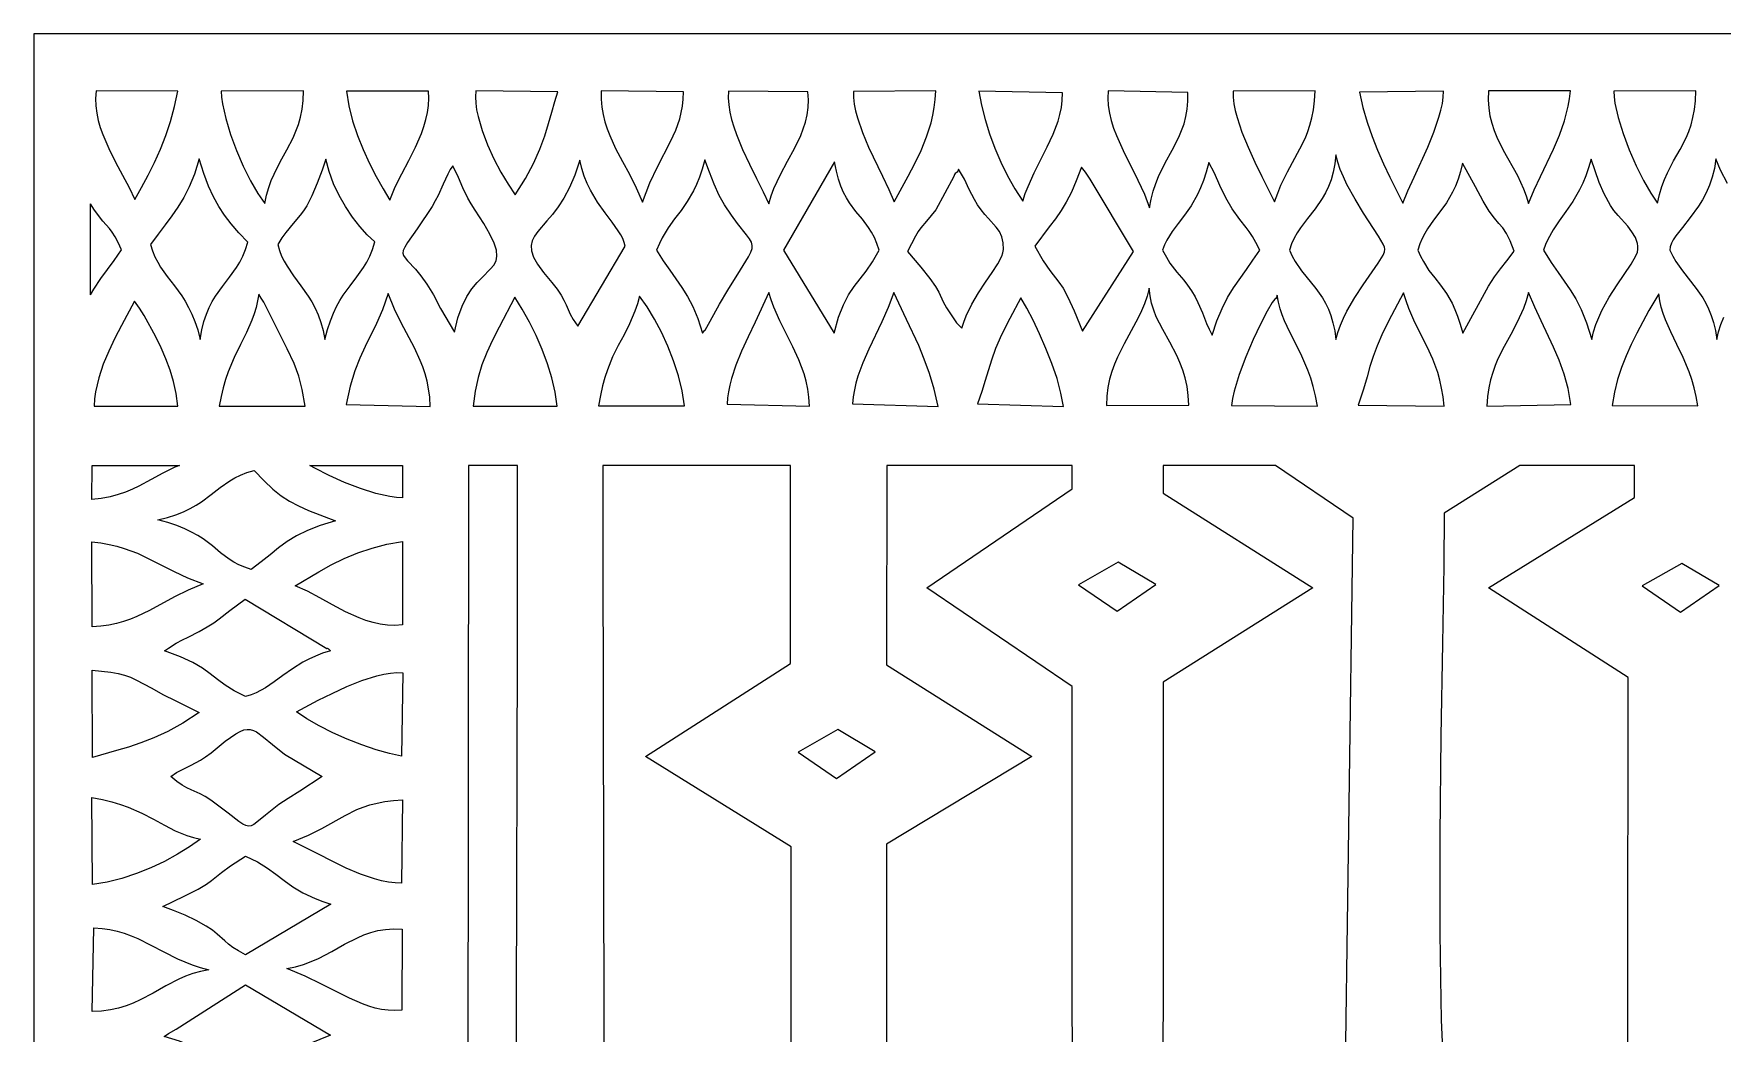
# Model space of a CAD drawing. Header units: millimetres. Extents: x 19522 to 20482, y 3580 to 5050.
# Drawn here: x 19522 to 20115, y 4700 to 5050 of the extents above; entities that cross this region are included whole.
import ezdxf

# ---------------------------------------------------------------- set-up
doc = ezdxf.new("R2010")
doc.units = ezdxf.units.MM
doc.header["$MEASUREMENT"] = 0
doc.layers.add('Default', color=7, linetype='Continuous')
doc.layers.add('Layer_1', color=1, linetype='Continuous')

msp = doc.modelspace()

# ---------------------------------------------------------------- linework, layer by layer
at = {"layer": 'Default'}
for p, q in [((19541.64, 4958.83), (19541.64, 4990.74)), ((19691.62, 4898.93), (19674.39, 4898.93)), ((19787.48, 4898.93), (19721.53, 4898.93)), ((19886.44, 4898.93), (19821.3, 4898.93)), ((19957.83, 4898.93), (19918.37, 4898.93)), ((20083.92, 4898.93), (20043.67, 4898.93))]:
    msp.add_line(p, q, dxfattribs=at)
for points in [[(19521.72, 3580.47), (20481.72, 3580.47), (20481.72, 5050.47), (19521.72, 5050.47)], [(19542.2, 4898.93), (19572.87, 4898.93), (19571.28, 4898.3), (19567.07, 4896.24), (19562.94, 4893.94), (19558.64, 4891.65), (19556.35, 4890.57), (19553.91, 4889.56), (19551.31, 4888.67), (19548.5, 4887.91), (19545.45, 4887.31), (19542.14, 4886.9)], [(19618.66, 4898.93), (19651.21, 4898.93), (19651.2, 4887.5), (19649.11, 4887.63), (19646.82, 4887.95), (19641.81, 4889.08), (19636.42, 4890.78), (19630.89, 4892.9), (19625.47, 4895.32), (19620.41, 4897.9)]]:
    msp.add_lwpolyline(points, close=True, dxfattribs=at)
at = {"layer": 'Layer_1'}
for points in [[(19543.63, 5030.4), (19543.43, 5027.78), (19543.51, 5025.19), (19543.83, 5022.61), (19544.36, 5020.06), (19545.07, 5017.54), (19545.95, 5015.05), (19548.05, 5010.17), (19550.45, 5005.44), (19552.92, 5000.87), (19555.23, 4996.5), (19557.18, 4992.33), (19559.6, 4996.51), (19561.93, 5000.83), (19564.13, 5005.28), (19566.18, 5009.9), (19568.05, 5014.7), (19569.72, 5019.69), (19571.17, 5024.9), (19572.36, 5030.34)], [(19587.58, 5030.37), (19587.7, 5028.22), (19588.01, 5025.87), (19589.12, 5020.71), (19590.79, 5015.15), (19592.89, 5009.47), (19595.28, 5003.93), (19597.84, 4998.8), (19600.42, 4994.37), (19602.92, 4990.9), (19603.49, 4993.78), (19604.23, 4996.44), (19605.11, 4998.91), (19606.11, 5001.23), (19608.31, 5005.55), (19610.63, 5009.7), (19612.82, 5013.97), (19613.81, 5016.23), (19614.68, 5018.64), (19615.4, 5021.22), (19615.96, 5024.02), (19616.32, 5027.06), (19616.45, 5030.38)], [(19648.93, 5030.37), (19644.94, 5030.37), (19631.54, 5030.37), (19632.38, 5025.15), (19633.71, 5019.94), (19635.42, 5014.8), (19637.44, 5009.79), (19639.67, 5004.95), (19642.03, 5000.35), (19644.42, 4996.03), (19646.75, 4992.06), (19648.67, 4996.68), (19650.95, 5001.31), (19653.39, 5005.98), (19655.76, 5010.7), (19657.86, 5015.48), (19658.73, 5017.9), (19659.46, 5020.34), (19660.01, 5022.81), (19660.36, 5025.3), (19660.48, 5027.82), (19660.34, 5030.37)], [(19676.93, 5030.42), (19676.83, 5028.31), (19676.95, 5026.1), (19677.26, 5023.78), (19677.74, 5021.4), (19679.16, 5016.47), (19681.07, 5011.48), (19683.34, 5006.58), (19685.81, 5001.91), (19688.36, 4997.65), (19690.83, 4993.93), (19694.44, 4999.63), (19697.28, 5004.97), (19699.49, 5009.96), (19701.2, 5014.61), (19702.55, 5018.93), (19703.68, 5022.94), (19704.73, 5026.64), (19705.82, 5030.05)], [(19720.94, 5030.43), (19721, 5027.52), (19721.26, 5024.75), (19721.71, 5022.11), (19722.33, 5019.57), (19723.1, 5017.13), (19723.99, 5014.75), (19726.08, 5010.17), (19728.43, 5005.67), (19730.89, 5001.13), (19733.28, 4996.42), (19735.45, 4991.4), (19738.14, 4998.16), (19740.74, 5003.75), (19745.34, 5012.67), (19747.18, 5016.62), (19748.6, 5020.65), (19749.13, 5022.78), (19749.52, 5025.04), (19749.76, 5027.48), (19749.85, 5030.13)], [(19765.71, 5030.31), (19765.63, 5027.95), (19765.81, 5025.51), (19766.21, 5022.99), (19766.8, 5020.42), (19767.57, 5017.8), (19768.48, 5015.16), (19770.64, 5009.86), (19773.07, 5004.64), (19775.56, 4999.64), (19777.91, 4994.98), (19779.9, 4990.79), (19780.72, 4993.54), (19781.68, 4996.16), (19783.93, 5001.08), (19786.41, 5005.72), (19788.87, 5010.23), (19791.07, 5014.76), (19791.99, 5017.09), (19792.75, 5019.48), (19793.33, 5021.96), (19793.68, 5024.54), (19793.79, 5027.25), (19793.61, 5030.1)], [(19809.63, 5030.22), (19809.64, 5028.05), (19809.9, 5025.77), (19810.36, 5023.39), (19811.01, 5020.94), (19812.75, 5015.85), (19814.93, 5010.65), (19819.77, 5000.46), (19822.03, 4995.74), (19823.91, 4991.45), (19828.77, 5000.52), (19831.14, 5004.97), (19833.34, 5009.51), (19835.27, 5014.23), (19836.84, 5019.22), (19837.46, 5021.85), (19837.95, 5024.59), (19838.31, 5027.44), (19838.51, 5030.42)], [(19853.63, 5030.31), (19854.62, 5025.37), (19855.88, 5020.35), (19857.42, 5015.31), (19859.23, 5010.31), (19861.3, 5005.4), (19863.64, 5000.62), (19866.24, 4996.03), (19869.11, 4991.69), (19869.95, 4994.33), (19870.9, 4996.86), (19873.03, 5001.68), (19877.62, 5010.72), (19879.72, 5015.18), (19881.44, 5019.75), (19882.11, 5022.12), (19882.61, 5024.56), (19882.94, 5027.09), (19883.05, 5029.73)], [(19899.04, 5030.43), (19898.91, 5027.86), (19899.07, 5025.27), (19899.49, 5022.65), (19900.12, 5020.02), (19900.95, 5017.38), (19901.93, 5014.73), (19904.26, 5009.44), (19909.43, 4999.07), (19911.77, 4994.1), (19913.61, 4989.33), (19914.13, 4992.37), (19914.85, 4995.2), (19915.74, 4997.87), (19916.77, 5000.4), (19919.09, 5005.15), (19921.54, 5009.66), (19923.84, 5014.17), (19924.84, 5016.48), (19925.7, 5018.88), (19926.38, 5021.38), (19926.85, 5024.02), (19927.08, 5026.83), (19927.02, 5029.82)], [(19942.96, 5030.37), (19942.98, 5028.21), (19943.23, 5025.92), (19943.69, 5023.53), (19944.32, 5021.05), (19946.03, 5015.9), (19948.17, 5010.64), (19950.57, 5005.41), (19953.05, 5000.36), (19957.48, 4991.42), (19958.58, 4994.49), (19959.7, 4997.26), (19961.98, 5002.05), (19966.39, 5010.02), (19968.31, 5013.97), (19969.16, 5016.12), (19969.92, 5018.43), (19970.57, 5020.97), (19971.12, 5023.79), (19971.53, 5026.92), (19971.8, 5030.42)], [(19987.26, 5029.95), (19988.47, 5024.62), (19989.98, 5019.46), (19991.73, 5014.46), (19993.68, 5009.59), (19995.78, 5004.83), (19997.99, 5000.17), (20002.5, 4991.01), (20004.31, 4995.32), (20006.5, 5000.14), (20011.28, 5010.65), (20013.46, 5015.98), (20015.23, 5021.15), (20015.91, 5023.61), (20016.41, 5025.97), (20016.7, 5028.2), (20016.77, 5030.27)], [(20032.61, 5030.4), (20032.52, 5027.31), (20032.7, 5024.39), (20033.12, 5021.64), (20033.76, 5019.03), (20034.58, 5016.54), (20035.54, 5014.15), (20037.8, 5009.57), (20042.75, 5000.65), (20044.94, 4995.98), (20045.86, 4993.51), (20046.61, 4990.92), (20048.69, 4995.65), (20050.94, 5000.37), (20055.47, 5009.93), (20057.53, 5014.83), (20059.28, 5019.86), (20060.63, 5025.03), (20061.11, 5027.68), (20061.44, 5030.39)], [(20076.62, 5030.34), (20076.73, 5028.32), (20077.03, 5026.07), (20078.18, 5021.02), (20079.9, 5015.49), (20082.06, 5009.76), (20084.5, 5004.15), (20087.07, 4998.96), (20089.62, 4994.47), (20092, 4990.99), (20092.68, 4994.04), (20093.5, 4996.79), (20094.43, 4999.31), (20095.45, 5001.62), (20097.64, 5005.84), (20099.89, 5009.82), (20101.99, 5013.9), (20102.93, 5016.1), (20103.75, 5018.46), (20104.43, 5021.02), (20104.96, 5023.85), (20105.29, 5026.96), (20105.42, 5030.43)], [(19579.8, 5006.52), (19578.12, 5001.19), (19576.32, 4996.74), (19574.39, 4992.95), (19572.34, 4989.61), (19570.16, 4986.5), (19567.84, 4983.43), (19565.38, 4980.16), (19562.76, 4976.5), (19563.46, 4974.22), (19564.3, 4972.15), (19565.24, 4970.26), (19566.29, 4968.5), (19568.61, 4965.22), (19571.12, 4962), (19573.67, 4958.5), (19574.91, 4956.55), (19576.12, 4954.41), (19577.26, 4952.04), (19578.33, 4949.4), (19579.3, 4946.46), (19580.17, 4943.16), (19580.75, 4946.48), (19581.49, 4949.42), (19582.36, 4952.03), (19583.34, 4954.36), (19584.41, 4956.45), (19585.56, 4958.36), (19588, 4961.78), (19590.51, 4965.01), (19592.94, 4968.42), (19594.08, 4970.31), (19595.14, 4972.38), (19596.1, 4974.68), (19596.95, 4977.26), (19593.79, 4980.62), (19591.08, 4983.72), (19588.72, 4986.74), (19586.66, 4989.84), (19584.81, 4993.19), (19583.1, 4996.98), (19581.45, 5001.36)], [(19624.24, 5006.43), (19622.97, 5002.54), (19621.26, 4997.96), (19619.38, 4993.53), (19617.61, 4990.1), (19616.45, 4988.34), (19615.25, 4986.78), (19612.79, 4983.9), (19610.19, 4980.72), (19608.84, 4978.79), (19607.45, 4976.5), (19608, 4974.39), (19608.74, 4972.43), (19609.63, 4970.58), (19610.66, 4968.82), (19612.99, 4965.43), (19615.55, 4962.02), (19618.12, 4958.33), (19619.36, 4956.31), (19620.53, 4954.12), (19621.6, 4951.75), (19622.55, 4949.15), (19623.36, 4946.3), (19624, 4943.17), (19624.9, 4946.64), (19625.88, 4949.69), (19626.93, 4952.36), (19628.04, 4954.72), (19629.19, 4956.81), (19630.38, 4958.69), (19632.81, 4962.02), (19635.24, 4965.14), (19637.57, 4968.45), (19638.67, 4970.31), (19639.7, 4972.39), (19640.66, 4974.72), (19641.54, 4977.37), (19638.86, 4979.84), (19636.19, 4982.77), (19633.61, 4986.11), (19631.18, 4989.77), (19628.96, 4993.7), (19627.02, 4997.83), (19625.42, 5002.1)], [(19713.47, 5006.04), (19711.77, 5000.88), (19709.89, 4996.5), (19707.89, 4992.78), (19705.86, 4989.65), (19703.86, 4987), (19701.96, 4984.74), (19698.72, 4981.03), (19697.53, 4979.39), (19696.72, 4977.77), (19696.35, 4976.08), (19696.5, 4974.21), (19697.23, 4972.08), (19698.61, 4969.6), (19700.71, 4966.66), (19703.61, 4963.19), (19705.58, 4960.77), (19706.96, 4958.74), (19707.92, 4956.97), (19708.65, 4955.34), (19710.11, 4952.03), (19711.21, 4950.1), (19712.78, 4947.83), (19729.37, 4975.86), (19729.09, 4977.19), (19728.59, 4978.53), (19727.88, 4979.9), (19727, 4981.31), (19724.84, 4984.29), (19722.34, 4987.58), (19719.72, 4991.29), (19717.22, 4995.54), (19716.08, 4997.89), (19715.06, 5000.42), (19714.18, 5003.13)], [(19757.45, 5006.17), (19756.5, 5002.96), (19755.5, 5000.12), (19754.48, 4997.6), (19753.42, 4995.37), (19751.25, 4991.58), (19749.03, 4988.39), (19746.79, 4985.44), (19744.58, 4982.38), (19742.44, 4978.84), (19741.42, 4976.79), (19740.42, 4974.48), (19742.8, 4970.69), (19745.08, 4967.41), (19749.34, 4961.42), (19751.31, 4958.26), (19753.17, 4954.68), (19754.92, 4950.44), (19756.55, 4945.32), (19757.41, 4946.36), (19757.52, 4946.37), (19759.23, 4949.55), (19762.55, 4955.53), (19765.44, 4960.45), (19769.94, 4967.64), (19772.77, 4972.16), (19773.59, 4973.74), (19774.02, 4975.03), (19774.06, 4976.16), (19773.73, 4977.26), (19773.04, 4978.45), (19771.98, 4979.88), (19768.83, 4983.9), (19766.75, 4986.76), (19764.34, 4990.36), (19762.47, 4993.72), (19760.69, 4997.63), (19759.02, 5001.86)], [(19802.94, 5005.5), (19785, 4974.48), (19802.83, 4945.37), (19804.39, 4950.99), (19806.07, 4955.34), (19807.89, 4958.79), (19809.83, 4961.68), (19814.05, 4967.14), (19816.32, 4970.4), (19818.68, 4974.48), (19817.86, 4976.85), (19816.96, 4978.93), (19815.97, 4980.77), (19814.93, 4982.42), (19812.72, 4985.35), (19810.44, 4988.12), (19808.21, 4991.12), (19807.15, 4992.84), (19806.14, 4994.76), (19805.2, 4996.93), (19804.35, 4999.42), (19803.59, 5002.25)], [(19934.39, 5005.22), (19933.5, 5001.93), (19932.54, 4999), (19931.52, 4996.39), (19930.44, 4994.06), (19928.2, 4990.1), (19925.9, 4986.81), (19923.66, 4983.91), (19921.55, 4981.08), (19919.69, 4978.04), (19918.88, 4976.34), (19918.17, 4974.48), (19919.49, 4971.99), (19920.74, 4969.97), (19923.14, 4966.8), (19925.59, 4963.91), (19926.89, 4962.24), (19928.28, 4960.23), (19929.55, 4958.13), (19930.56, 4956.15), (19932.12, 4952.44), (19933.58, 4948.74), (19934.47, 4946.78), (19935.58, 4944.69), (19937.21, 4949.68), (19939.03, 4954.02), (19941, 4957.84), (19943.1, 4961.3), (19947.58, 4967.72), (19949.91, 4970.99), (19952.27, 4974.48), (19950.95, 4977.18), (19949.75, 4979.31), (19948.62, 4981.02), (19947.52, 4982.49), (19945.25, 4985.29), (19942.57, 4988.99), (19940.35, 4992.9), (19938.3, 4997.22), (19936.34, 5001.48)], [(19979.01, 5007.96), (19978.64, 5004.75), (19978.06, 5001.85), (19977.31, 4999.23), (19976.4, 4996.84), (19975.35, 4994.66), (19974.21, 4992.66), (19971.71, 4989.02), (19969.1, 4985.66), (19966.59, 4982.3), (19965.43, 4980.53), (19964.38, 4978.66), (19963.46, 4976.66), (19962.7, 4974.48), (19963.65, 4972.43), (19964.69, 4970.55), (19967, 4967.19), (19971.96, 4961.05), (19974.3, 4957.7), (19975.38, 4955.83), (19976.37, 4953.78), (19977.25, 4951.52), (19978, 4949.01), (19978.61, 4946.22), (19979.05, 4943.11), (19979.71, 4945.61), (19980.6, 4948.12), (19981.68, 4950.62), (19982.92, 4953.08), (19985.69, 4957.86), (19988.64, 4962.35), (19993.88, 4969.92), (19995.57, 4972.76), (19996.05, 4973.89), (19996.25, 4974.81), (19996.12, 4975.55), (19995.67, 4976.59), (19994.02, 4979.43), (19988.74, 4987.53), (19985.74, 4992.4), (19982.91, 4997.56), (19981.65, 5000.19), (19980.56, 5002.81), (19979.66, 5005.41)], [(20041.6, 4974.09), (20040.26, 4977.81), (20038.98, 4980.4), (20037.68, 4982.28), (20036.28, 4983.91), (20034.7, 4985.73), (20032.87, 4988.18), (20030.69, 4991.71), (20028.11, 4996.76), (20023.53, 5005.06), (20022.78, 5002.06), (20021.93, 4999.39), (20021, 4997), (20019.99, 4994.85), (20017.83, 4991.15), (20015.57, 4987.98), (20013.32, 4985.03), (20011.2, 4982), (20010.23, 4980.37), (20009.34, 4978.6), (20008.54, 4976.66), (20007.85, 4974.51), (20008.78, 4972.38), (20009.74, 4970.52), (20011.72, 4967.4), (20013.75, 4964.74), (20015.8, 4962.18), (20017.84, 4959.33), (20019.84, 4955.83), (20020.8, 4953.71), (20021.75, 4951.28), (20022.67, 4948.5), (20023.55, 4945.32), (20032.57, 4961.84), (20034.77, 4965.16), (20036.88, 4967.91), (20039.09, 4970.69)], [(20068.96, 4943.12), (20069.54, 4945.76), (20070.34, 4948.34), (20071.33, 4950.85), (20072.47, 4953.31), (20075.05, 4957.98), (20077.8, 4962.29), (20082.76, 4969.61), (20084.4, 4972.5), (20084.89, 4973.73), (20085.12, 4974.81), (20085.12, 4975.85), (20084.95, 4976.88), (20084.2, 4978.92), (20083, 4980.91), (20081.51, 4982.87), (20078.2, 4986.64), (20076.68, 4988.46), (20075.43, 4990.23), (20073.24, 4994.26), (20071.49, 4998.28), (20070.03, 5002.33), (20068.71, 5006.46), (20067.79, 5003.36), (20066.78, 5000.54), (20065.7, 4997.99), (20064.57, 4995.66), (20062.21, 4991.56), (20059.8, 4988.02), (20057.46, 4984.78), (20055.31, 4981.61), (20053.44, 4978.26), (20052.66, 4976.45), (20051.99, 4974.51), (20054.62, 4970.17), (20057.03, 4966.62), (20061.33, 4960.54), (20063.3, 4957.35), (20065.2, 4953.61), (20067.07, 4948.98)], [(19668.88, 5004.16), (19668, 5002.8), (19667.16, 5001.22), (19665.53, 4997.62), (19663.76, 4993.72), (19662.75, 4991.77), (19661.64, 4989.88), (19656.34, 4981.96), (19653.01, 4977.17), (19652.02, 4975.6), (19651.45, 4974.42), (19651.29, 4973.48), (19651.52, 4972.65), (19652.1, 4971.8), (19653.03, 4970.8), (19655.83, 4967.78), (19657.65, 4965.51), (19659.74, 4962.55), (19662.06, 4958.76), (19664.6, 4954.02), (19669.44, 4945.75), (19670.68, 4950.74), (19672.17, 4954.86), (19673.84, 4958.21), (19675.62, 4960.93), (19677.41, 4963.13), (19679.15, 4964.94), (19682.17, 4967.88), (19683.3, 4969.25), (19684.06, 4970.72), (19684.38, 4972.41), (19684.19, 4974.45), (19683.4, 4976.95), (19681.95, 4980.05), (19679.75, 4983.85), (19676.73, 4988.49), (19675.3, 4990.73), (19674.17, 4992.75), (19672.44, 4996.43), (19670.9, 5000.06)], [(19846.47, 5002.99), (19846.2, 5002.26), (19846.02, 5001.92), (19845.68, 5001.69), (19845.32, 5001.44), (19845.12, 5001.06), (19844.9, 5000.38), (19838.48, 4988.66), (19835.25, 4984.73), (19833.23, 4982.33), (19832.34, 4981.07), (19831.36, 4979.43), (19828.61, 4974.01), (19833.31, 4968.54), (19836.46, 4964.59), (19838.42, 4961.77), (19839.6, 4959.71), (19841.13, 4956.32), (19842.24, 4954.24), (19844.11, 4951.38), (19845.84, 4948.92), (19847.7, 4947.08), (19848.35, 4949.26), (19849.17, 4951.41), (19851.2, 4955.57), (19853.54, 4959.52), (19855.99, 4963.22), (19858.32, 4966.63), (19860.3, 4969.71), (19861.7, 4972.4), (19862.11, 4973.59), (19862.3, 4974.67), (19862.22, 4977.1), (19861.71, 4979.19), (19860.86, 4981), (19859.74, 4982.62), (19857.07, 4985.56), (19855.69, 4987.03), (19854.4, 4988.61), (19853.15, 4990.44), (19852.07, 4992.25), (19850.26, 4995.81), (19848.54, 4999.37)], [(19889.63, 5003.61), (19887.86, 4998.8), (19886.12, 4994.8), (19884.34, 4991.4), (19882.49, 4988.39), (19880.51, 4985.54), (19878.35, 4982.65), (19873.27, 4975.88), (19876.27, 4970.71), (19878.51, 4967.35), (19881.72, 4963.24), (19883.19, 4961.11), (19884.9, 4957.99), (19887.1, 4953.2), (19890.02, 4946.03), (19907.99, 4973.98), (19892.75, 4999.47), (19891.1, 5001.91)], [(19600.72, 4959.09), (19600.35, 4956.65), (19599.81, 4954.32), (19599.13, 4952.08), (19598.33, 4949.9), (19596.44, 4945.62), (19594.32, 4941.31), (19592.13, 4936.75), (19590.05, 4931.76), (19589.1, 4929.05), (19588.24, 4926.16), (19587.5, 4923.06), (19586.88, 4919.73), (19617.02, 4919.72), (19616, 4925.54), (19614.84, 4930.23), (19613.22, 4934.69), (19610.76, 4939.85), (19602.47, 4956.19), (19601.61, 4957.63)], [(19646.16, 4959.31), (19644.16, 4953.58), (19642.13, 4948.78), (19638.14, 4940.63), (19636.24, 4936.57), (19634.47, 4932.07), (19632.85, 4926.77), (19631.42, 4920.32), (19660.99, 4919.64), (19660.77, 4922.82), (19660.38, 4925.76), (19659.83, 4928.51), (19659.15, 4931.07), (19658.35, 4933.5), (19657.45, 4935.8), (19655.38, 4940.2), (19650.71, 4948.96), (19648.36, 4953.82)], [(19690.63, 4957.98), (19685.18, 4947.43), (19682.86, 4942.86), (19680.84, 4938.53), (19679.13, 4934.23), (19677.75, 4929.8), (19676.73, 4925.03), (19676.09, 4919.74), (19705.56, 4919.71), (19704.83, 4924.62), (19703.68, 4929.61), (19702.14, 4934.63), (19700.29, 4939.62), (19698.16, 4944.51), (19695.8, 4949.24), (19693.28, 4953.75)], [(19734.51, 4958.39), (19733.71, 4955.6), (19732.85, 4953.08), (19731, 4948.68), (19729.02, 4944.79), (19727, 4941.04), (19725.02, 4937.05), (19723.16, 4932.43), (19722.3, 4929.77), (19721.49, 4926.81), (19720.76, 4923.5), (19720.1, 4919.8), (19750.23, 4919.88), (19749.4, 4925.11), (19748.11, 4930.38), (19746.45, 4935.62), (19744.46, 4940.73), (19742.21, 4945.64), (19739.76, 4950.28), (19737.17, 4954.55)], [(19779.91, 4959.66), (19775.03, 4949.17), (19772.59, 4944.03), (19770.31, 4939.01), (19768.32, 4934.11), (19766.73, 4929.37), (19766.13, 4927.06), (19765.68, 4924.8), (19765.38, 4922.59), (19765.27, 4920.43), (19794.18, 4919.75), (19793.96, 4922.82), (19793.54, 4925.72), (19792.96, 4928.47), (19792.23, 4931.07), (19791.39, 4933.57), (19790.44, 4935.97), (19788.31, 4940.58), (19783.76, 4949.66), (19781.66, 4954.46), (19780.73, 4957)], [(19823.72, 4959.57), (19821.73, 4954.35), (19819.51, 4949.34), (19814.95, 4939.7), (19812.89, 4934.96), (19811.16, 4930.22), (19810.47, 4927.82), (19809.91, 4925.41), (19809.5, 4922.96), (19809.26, 4920.48), (19839.34, 4919.63), (19837.93, 4925.67), (19836.3, 4931.15), (19834.48, 4936.21), (19832.51, 4940.98), (19828.23, 4950.11)], [(19868.43, 4957.72), (19864.48, 4950.53), (19861.58, 4944.72), (19859.51, 4939.96), (19858.02, 4935.92), (19855.84, 4928.71), (19854.67, 4924.9), (19853.14, 4920.51), (19883.32, 4919.57), (19882.48, 4924.3), (19881.1, 4929.4), (19879.3, 4934.7), (19877.21, 4940), (19874.95, 4945.14), (19872.65, 4949.92), (19870.44, 4954.17)], [(19913.48, 4961.19), (19912.69, 4958.36), (19911.76, 4955.7), (19910.71, 4953.18), (19909.57, 4950.76), (19907.11, 4946.14), (19904.61, 4941.61), (19902.27, 4936.95), (19901.23, 4934.49), (19900.32, 4931.92), (19899.55, 4929.2), (19898.97, 4926.31), (19898.58, 4923.22), (19898.43, 4919.89), (19927.34, 4920.01), (19927.19, 4923.45), (19926.77, 4926.64), (19926.11, 4929.61), (19925.27, 4932.39), (19924.26, 4935), (19923.14, 4937.48), (19920.68, 4942.15), (19918.19, 4946.62), (19915.96, 4951.13), (19915.04, 4953.48), (19914.29, 4955.91), (19913.76, 4958.47)], [(19958.45, 4958.67), (19958.15, 4957.92), (19957.96, 4957.56), (19957.58, 4957.32), (19956.64, 4956.1), (19954.87, 4953.04), (19952.56, 4948.55), (19949.97, 4943.07), (19947.39, 4937.04), (19945.08, 4930.88), (19943.34, 4925.03), (19942.76, 4922.35), (19942.42, 4919.91), (19972.53, 4919.71), (19971.86, 4923.3), (19971.07, 4926.57), (19970.18, 4929.58), (19969.22, 4932.33), (19967.12, 4937.26), (19964.94, 4941.61), (19962.82, 4945.66), (19960.94, 4949.68), (19960.12, 4951.76), (19959.43, 4953.93), (19958.86, 4956.22)], [(20017, 4919.69), (20016.65, 4923.03), (20016.16, 4926.08), (20015.55, 4928.89), (20014.82, 4931.49), (20013.09, 4936.22), (20011.1, 4940.54), (20006.77, 4949.13), (20004.67, 4953.97), (20003.69, 4956.66), (20002.77, 4959.56), (19998.54, 4951.58), (19995.54, 4945.53), (19993.49, 4940.88), (19992.07, 4937.11), (19990.99, 4933.66), (19989.96, 4930.02), (19988.69, 4925.65), (19986.86, 4920.01)], [(20061.59, 4920.28), (20060.6, 4925.86), (20059.2, 4930.99), (20057.47, 4935.81), (20055.5, 4940.45), (20051.12, 4949.64), (20048.86, 4954.45), (20046.68, 4959.57), (20045.83, 4956.68), (20044.87, 4954.02), (20042.73, 4949.22), (20040.42, 4944.86), (20038.1, 4940.66), (20035.94, 4936.33), (20034.97, 4934.03), (20034.1, 4931.59), (20033.36, 4928.97), (20032.76, 4926.13), (20032.32, 4923.05), (20032.07, 4919.69)], [(20088.96, 4953.32), (20084.73, 4945.37), (20082.76, 4941.41), (20080.94, 4937.4), (20079.32, 4933.29), (20077.94, 4929.03), (20076.83, 4924.58), (20076.06, 4919.89), (20106.17, 4919.8), (20105.59, 4923.08), (20104.87, 4926.16), (20104.02, 4929.04), (20103.08, 4931.76), (20100.99, 4936.78), (20098.79, 4941.39), (20096.64, 4945.76), (20094.74, 4950.05), (20093.94, 4952.22), (20093.27, 4954.44), (20092.76, 4956.73), (20092.41, 4959.1)], [(19557.14, 4956.55), (19552.54, 4948.01), (19550.23, 4943.59), (19548.05, 4939.07), (19546.13, 4934.42), (19544.56, 4929.66), (19543.94, 4927.23), (19543.46, 4924.77), (19543.11, 4922.27), (19542.93, 4919.73), (19572.31, 4919.72), (19571.7, 4924.11), (19570.78, 4928.33), (19569.57, 4932.4), (19568.12, 4936.37), (19566.45, 4940.24), (19564.6, 4944.06), (19560.48, 4951.6), (19558.89, 4954.13)], [(19599.07, 4897.13), (19602.59, 4893.45), (19605.69, 4890.55), (19608.59, 4888.24), (19611.51, 4886.35), (19614.66, 4884.7), (19618.26, 4883.11), (19627.67, 4879.44), (19622.27, 4877.86), (19617.8, 4876.11), (19614.03, 4874.21), (19610.74, 4872.14), (19607.73, 4869.92), (19604.76, 4867.54), (19601.63, 4865.03), (19598.12, 4862.37), (19595.82, 4863.14), (19593.79, 4864.02), (19591.98, 4864.98), (19590.33, 4866.02), (19587.35, 4868.26), (19584.44, 4870.66), (19581.18, 4873.11), (19579.29, 4874.32), (19577.16, 4875.51), (19574.75, 4876.66), (19571.99, 4877.77), (19568.84, 4878.82), (19565.25, 4879.8), (19568.64, 4880.64), (19571.64, 4881.59), (19574.29, 4882.63), (19576.65, 4883.75), (19578.76, 4884.94), (19580.67, 4886.16), (19584.06, 4888.68), (19587.22, 4891.17), (19590.53, 4893.5), (19592.35, 4894.56), (19594.35, 4895.53), (19596.57, 4896.39)], [(19542.11, 4872.11), (19545.28, 4871.71), (19548.21, 4871.18), (19550.93, 4870.54), (19553.46, 4869.79), (19558.11, 4868.05), (19562.41, 4866.04), (19570.99, 4861.63), (19575.77, 4859.42), (19581.22, 4857.34), (19575.92, 4855.12), (19571.14, 4852.73), (19562.36, 4847.96), (19557.95, 4845.85), (19555.65, 4844.92), (19553.25, 4844.1), (19550.73, 4843.41), (19548.07, 4842.86), (19545.23, 4842.46), (19542.19, 4842.24)], [(19651.23, 4842.93), (19648.56, 4842.75), (19645.95, 4842.83), (19643.39, 4843.17), (19640.87, 4843.72), (19638.4, 4844.46), (19635.98, 4845.36), (19631.25, 4847.52), (19626.66, 4849.96), (19622.18, 4852.46), (19617.81, 4854.77), (19613.51, 4856.67), (19621.79, 4861.57), (19626.19, 4863.95), (19630.78, 4866.18), (19635.57, 4868.18), (19640.56, 4869.9), (19645.76, 4871.24), (19651.19, 4872.14), (19651.2, 4862.62), (19651.2, 4850.48)], [(19888.67, 4856.97), (19902.19, 4847.77), (19915.78, 4857.09), (19902.6, 4864.89)], [(20086.53, 4856.57), (20100.05, 4847.36), (20113.64, 4856.69), (20100.47, 4864.49)], [(19624.61, 4834.62), (19624.85, 4834.71), (19625.19, 4834.48), (19625.91, 4833.81), (19623.16, 4832.93), (19620.65, 4831.96), (19618.36, 4830.92), (19616.26, 4829.82), (19612.54, 4827.51), (19609.25, 4825.16), (19606.19, 4822.88), (19603.13, 4820.8), (19599.84, 4819.04), (19598.05, 4818.31), (19596.13, 4817.71), (19592.07, 4819.77), (19588.89, 4821.78), (19586.23, 4823.76), (19583.71, 4825.71), (19580.97, 4827.68), (19577.62, 4829.67), (19573.31, 4831.7), (19567.66, 4833.81), (19569.03, 4834.72), (19571.78, 4836.45), (19573.92, 4837.63), (19575.97, 4838.6), (19579.76, 4840.59), (19582.65, 4842.24), (19584.92, 4843.69), (19586.82, 4845.04), (19590.56, 4847.96), (19595.96, 4851.97)], [(19579.85, 4812.19), (19574.08, 4808.46), (19568.79, 4805.52), (19563.9, 4803.24), (19559.31, 4801.46), (19554.95, 4800.03), (19550.73, 4798.81), (19542.35, 4796.37), (19542.25, 4826.96), (19548.8, 4826.26), (19551.33, 4825.82), (19553.56, 4825.26), (19555.67, 4824.52), (19557.83, 4823.56), (19562.92, 4820.76), (19567.26, 4818.37), (19571.41, 4816.31)], [(19650.92, 4796.8), (19646.68, 4797.72), (19641.95, 4799.07), (19636.92, 4800.79), (19631.78, 4802.81), (19626.73, 4805.05), (19621.94, 4807.45), (19617.63, 4809.93), (19613.96, 4812.43), (19621.65, 4816.48), (19626.49, 4818.87), (19631.67, 4821.23), (19636.97, 4823.34), (19642.16, 4825), (19644.64, 4825.59), (19647, 4825.99), (19649.23, 4826.17), (19651.28, 4826.11)], [(19615.13, 4784.47), (19611.11, 4782), (19607.84, 4779.79), (19603.09, 4776.15), (19600.1, 4773.66), (19599.02, 4772.87), (19598.08, 4772.39), (19597.19, 4772.25), (19596.24, 4772.44), (19595.15, 4772.99), (19593.8, 4773.89), (19589.96, 4776.83), (19583.94, 4781.34), (19581.95, 4782.65), (19580.19, 4783.6), (19577.05, 4785), (19575.49, 4785.73), (19573.83, 4786.66), (19571.99, 4787.95), (19569.89, 4789.73), (19571.89, 4791.03), (19573.71, 4792.05), (19577.03, 4793.67), (19580.3, 4795.4), (19582.06, 4796.55), (19583.98, 4798.02), (19588.97, 4802.04), (19592.67, 4804.66), (19594.16, 4805.49), (19595.47, 4806.01), (19596.66, 4806.23), (19597.77, 4806.18), (19598.86, 4805.87), (19599.96, 4805.31), (19602.43, 4803.51), (19605.58, 4800.89), (19609.79, 4797.57), (19623.05, 4789.73)], [(19790.16, 4798.22), (19803.69, 4789.01), (19817.27, 4798.34), (19804.1, 4806.14)], [(19580.24, 4767.63), (19576.43, 4764.97), (19572.2, 4762.36), (19567.63, 4759.88), (19562.79, 4757.6), (19557.77, 4755.58), (19552.63, 4753.89), (19547.46, 4752.61), (19542.34, 4751.8), (19542.16, 4782.33), (19545.84, 4781.59), (19549.17, 4780.76), (19552.17, 4779.85), (19554.89, 4778.89), (19559.65, 4776.82), (19563.78, 4774.67), (19567.58, 4772.57), (19571.38, 4770.62), (19575.5, 4768.93), (19577.77, 4768.23)], [(19650.92, 4752.21), (19648.63, 4752.29), (19646.27, 4752.58), (19643.86, 4753.06), (19641.41, 4753.71), (19636.43, 4755.42), (19631.42, 4757.54), (19626.48, 4759.91), (19621.68, 4762.36), (19612.87, 4766.82), (19618.21, 4769.08), (19622.84, 4771.44), (19631.05, 4776.04), (19635.2, 4778.04), (19637.42, 4778.92), (19639.77, 4779.69), (19642.29, 4780.35), (19645.03, 4780.87), (19648.01, 4781.25), (19651.26, 4781.46)], [(19596.13, 4727.11), (19593.6, 4728.41), (19591.65, 4729.62), (19590.12, 4730.78), (19588.81, 4731.93), (19586.15, 4734.34), (19584.45, 4735.68), (19582.26, 4737.15), (19578.75, 4739.13), (19574.84, 4740.99), (19570.84, 4742.66), (19567.03, 4744.08), (19574.58, 4747.69), (19579.42, 4750.15), (19582.35, 4751.84), (19584.15, 4753.12), (19587.6, 4755.98), (19590.83, 4758.31), (19596.13, 4761.73), (19600.34, 4759.67), (19603.79, 4757.53), (19606.78, 4755.35), (19609.64, 4753.16), (19612.69, 4750.99), (19616.23, 4748.86), (19620.6, 4746.82), (19623.19, 4745.83), (19626.11, 4744.87)], [(19583.15, 4721.79), (19580.27, 4721.26), (19577.57, 4720.53), (19575.03, 4719.62), (19572.62, 4718.57), (19568.05, 4716.19), (19563.62, 4713.65), (19559.07, 4711.21), (19556.68, 4710.11), (19554.16, 4709.14), (19551.49, 4708.33), (19548.63, 4707.71), (19545.56, 4707.31), (19542.24, 4707.18), (19542.85, 4736.49), (19545.72, 4736.33), (19548.44, 4735.95), (19551.03, 4735.38), (19553.51, 4734.63), (19555.91, 4733.75), (19558.24, 4732.74), (19562.81, 4730.48), (19567.4, 4728.06), (19572.2, 4725.66), (19577.39, 4723.51), (19580.19, 4722.58)], [(19650.95, 4707.62), (19648.52, 4707.5), (19646.17, 4707.59), (19643.88, 4707.89), (19641.63, 4708.37), (19639.4, 4709.02), (19637.17, 4709.82), (19632.64, 4711.8), (19622.73, 4716.79), (19617.04, 4719.52), (19610.65, 4722.21), (19613.68, 4722.86), (19616.51, 4723.7), (19619.17, 4724.69), (19621.69, 4725.81), (19626.4, 4728.25), (19630.89, 4730.77), (19635.37, 4733.08), (19637.69, 4734.07), (19640.09, 4734.91), (19642.61, 4735.56), (19645.27, 4735.99), (19648.11, 4736.17), (19651.15, 4736.05)], [(19625.93, 4698.84), (19618.39, 4695.84), (19615.57, 4694.54), (19613.28, 4693.33), (19611.42, 4692.22), (19609.92, 4691.19), (19607.65, 4689.29), (19605.8, 4687.53), (19603.71, 4685.8), (19602.37, 4684.9), (19600.71, 4683.96), (19598.66, 4682.97), (19596.13, 4681.92), (19592.24, 4684.42), (19589.05, 4686.79), (19583.53, 4691.15), (19580.6, 4693.14), (19577.16, 4695), (19572.91, 4696.74), (19567.54, 4698.35), (19569.01, 4699.46), (19571.7, 4701.01), (19596.13, 4716.51)]]:
    msp.add_lwpolyline(points, close=True, dxfattribs=at)
for points in [[(20116.5, 4997.89), (20114.12, 5002.59), (20112.51, 5006.51), (20111.97, 5003.19), (20111.18, 5000.12), (20110.18, 4997.27), (20109.02, 4994.63), (20107.73, 4992.19), (20106.35, 4989.93), (20103.48, 4985.92), (20100.72, 4982.48), (20098.41, 4979.51), (20097.51, 4978.16), (20096.84, 4976.89), (20096.44, 4975.67), (20096.34, 4974.51), (20097.34, 4972.44), (20098.42, 4970.56), (20100.73, 4967.19), (20105.58, 4961.08), (20107.88, 4957.74), (20108.95, 4955.88), (20109.94, 4953.84), (20110.83, 4951.59), (20111.63, 4949.08), (20112.3, 4946.29), (20112.83, 4943.18), (20113.42, 4945.82), (20114.25, 4948.4), (20115.28, 4950.91)], [(19541.64, 4958.83), (19542.77, 4960.81), (19545.31, 4964.52), (19547.63, 4967.69), (19549.95, 4970.88), (19552.5, 4974.66), (19551.33, 4977.24), (19550.28, 4979.21), (19549.28, 4980.77), (19548.28, 4982.08), (19546.03, 4984.7), (19543.06, 4988.52), (19541.64, 4990.74)], [(19674.39, 4898.93), (19673.83, 4341.27), (19676.11, 4342.57), (19678.2, 4344.09), (19680.1, 4345.82), (19681.83, 4347.74), (19683.39, 4349.85), (19684.79, 4352.13), (19686.04, 4354.58), (19687.14, 4357.18), (19688.11, 4359.92), (19688.94, 4362.78), (19690.26, 4368.86), (19691.16, 4375.31), (19691.7, 4382.06), (19691.94, 4389), (19691.95, 4396.04), (19691.5, 4410.09), (19690.87, 4423.46), (19690.55, 4435.44), (19690.95, 4583.75), (19691.57, 4834.69), (19691.62, 4898.93)], [(19721.53, 4898.93), (19721.55, 4870.1), (19722.09, 4647.65)], [(19787.73, 4500.76), (19787.72, 4765.03), (19736.62, 4796.74), (19787.43, 4829.4), (19787.48, 4898.93)], [(19821.3, 4898.93), (19821.15, 4828.91), (19872.25, 4796.74), (19821.22, 4765.92), (19821.16, 4492.6)], [(19886.51, 4582.38), (19886.44, 4821.24), (19835.39, 4855.94), (19886.44, 4890.64), (19886.44, 4898.93)], [(19918.37, 4898.93), (19918.36, 4889.19), (19970.93, 4855.94), (19918.39, 4822.85), (19918.29, 4584.37)], [(19982.05, 4662.73), (19985.14, 4880.44), (19957.83, 4898.93)], [(20043.67, 4898.93), (20017.09, 4882.2), (20016.9, 4863.53), (20016.44, 4836.4), (20015.92, 4803.84), (20015.55, 4768.92), (20015.53, 4734.68), (20015.71, 4718.77), (20016.05, 4704.18), (20016.58, 4691.28)], [(20081.48, 4603.03), (20081.72, 4824.48), (20032.62, 4855.94), (20083.92, 4887.69), (20083.92, 4898.93)]]:
    msp.add_lwpolyline(points, dxfattribs=at)

doc.saveas('drawing.dxf')
